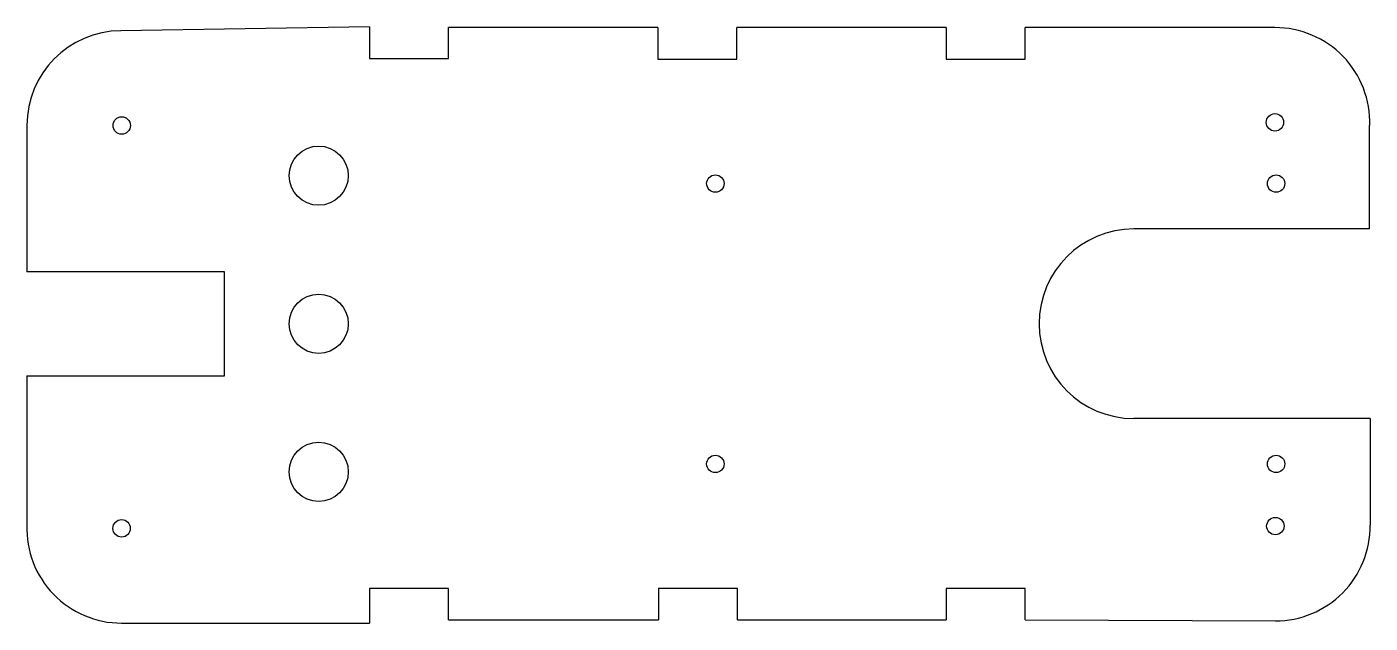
# Model space of a CAD drawing. Header units: millimetres. Extents: x -152 to 18, y 0 to 75.
import ezdxf

# ---------------------------------------------------------------- set-up
doc = ezdxf.new("R2010")
doc.units = ezdxf.units.MM
doc.layers.add('Sketch', color=7, linetype='CONTINUOUS')

msp = doc.modelspace()

# ---------------------------------------------------------------- linework, layer by layer
at = {"layer": 'Sketch'}
for p, q in [((-108.82, 75.09), (-140.33, 74.6)), ((-108.82, 75.09), (-108.82, 71.09)), ((-72.33, 75), (-98.82, 75)), ((-98.82, 71.09), (-98.82, 75)), ((-72.33, 75), (-72.33, 71)), ((-35.83, 75), (-62.33, 75)), ((-62.33, 71), (-62.33, 75)), ((-35.83, 75), (-35.83, 71)), ((5.81, 75), (-25.83, 75)), ((-25.83, 71), (-25.83, 75)), ((-108.82, 71.09), (-98.82, 71.09)), ((-72.33, 71), (-62.33, 71)), ((-35.83, 71), (-25.83, 71)), ((-152.2, 62.6), (-152.2, 44.09)), ((17.8, 49.5), (17.8, 62.6)), ((17.8, 49.5), (-12.05, 49.5)), ((-127.2, 44.09), (-152.2, 44.09)), ((-127.2, 30.89), (-127.2, 44.09)), ((-152.2, 30.89), (-127.2, 30.89)), ((-152.2, 30.89), (-152.2, 12)), ((17.86, 25.5), (-12.05, 25.5)), ((17.86, 25.5), (17.86, 12)), ((-108.83, 4), (-108.83, -0.4)), ((-98.83, 4), (-108.83, 4)), ((-98.83, 0), (-98.83, 4)), ((-72.23, 4), (-72.23, 0)), ((-62.23, 4), (-72.23, 4)), ((-62.23, 0), (-62.23, 4)), ((-35.83, 4), (-35.83, 0)), ((-25.83, 4), (-35.83, 4)), ((-25.83, 0), (-25.83, 4)), ((-98.83, 0), (-72.23, 0)), ((-62.23, 0), (-35.83, 0)), ((-25.83, 0), (5.87, -0.12)), ((-140.21, -0.4), (-108.83, -0.4))]:
    msp.add_line(p, q, dxfattribs=at)
for centre, radius in [((-140.2, 62.6), 1.1), ((5.81, 63), 1.1), ((-115.26, 56.25), 3.75), ((-65.04, 55.25), 1.1), ((5.96, 55.25), 1.1), ((-115.26, 37.5), 3.75), ((-115.26, 18.75), 3.75), ((-65.04, 19.75), 1.1), ((5.96, 19.75), 1.1), ((-140.21, 11.6), 1.1), ((5.86, 11.88), 1.1)]:
    msp.add_circle(centre, radius, dxfattribs=at)
for centre, start, end in [((5.81, 63), -1.9319, 90), ((-140.2, 62.6), 90.6109, 180), ((-12.05, 37.5), 90, -90), ((-140.21, 11.6), 178.0758, -90), ((5.86, 11.88), -89.9672, 0.5627)]:
    msp.add_arc(centre, 12, start, end, dxfattribs=at)

doc.saveas('drawing.dxf')
